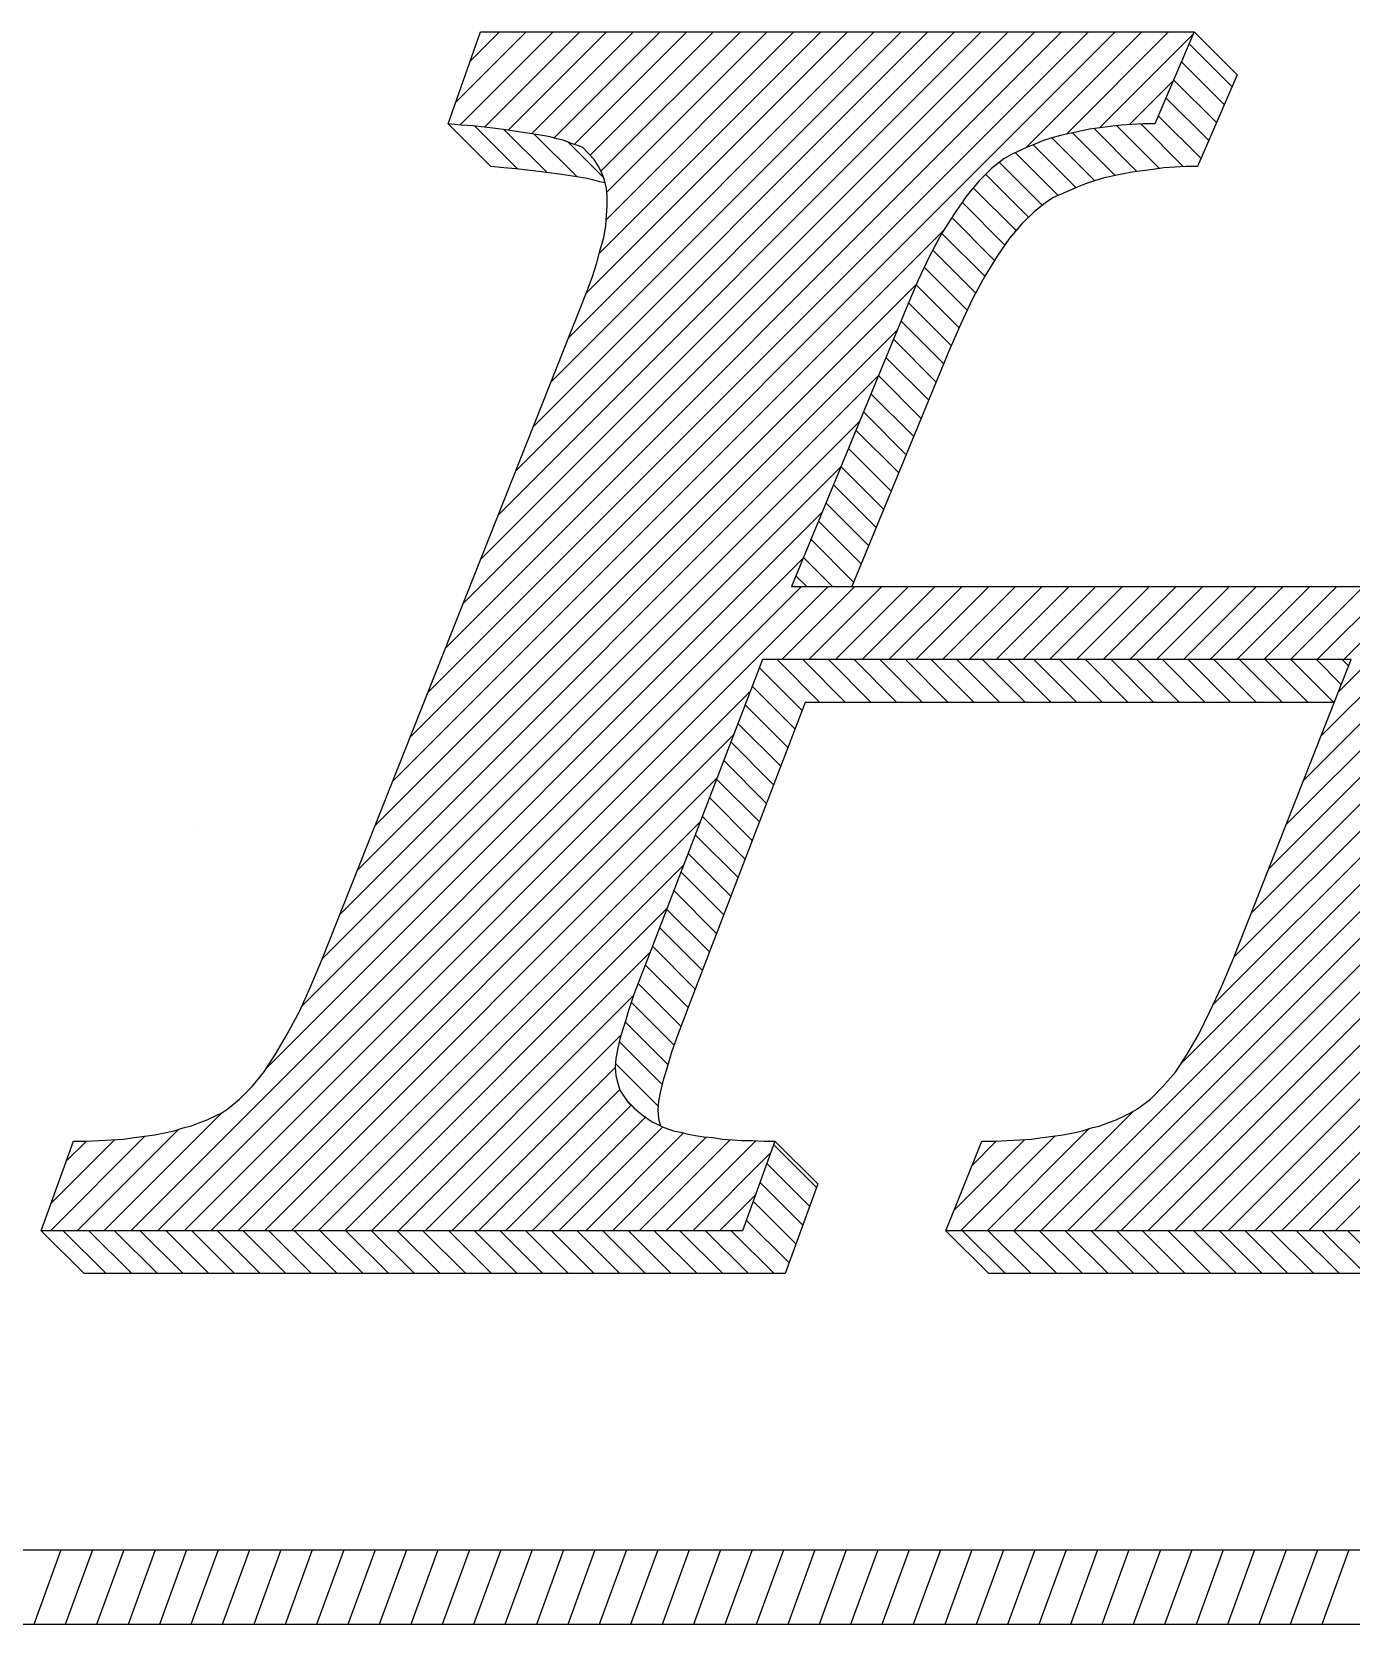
# Paper-space layout 'Cover Sheet' of a CAD drawing. Header units: inches. Extents: x 1.1 to 40.6, y 0.6 to 29.
# Drawn here: x 17.812 to 18.617, y 3.01 to 3.98 of the extents above; entities that cross this region are included whole.
import ezdxf

# ---------------------------------------------------------------- set-up
doc = ezdxf.new("R2010")
doc.units = ezdxf.units.IN
doc.header["$MEASUREMENT"] = 0
doc.layers.add('P5TILOGO', color=1, linetype='Continuous')
doc.layers.add('P6TIL', color=3, linetype='Continuous')

# ---------------------------------------------------------------- blocks, each defined once
blk = doc.blocks.new('*X3')
at = {"color": 0}
for p, q in [((-7.16781, 3.05872), (-6.93511, 3.29142)), ((-7.162, 3.07337), (-6.94395, 3.29142)), ((-7.15619, 3.08802), (-6.95279, 3.29142)), ((-7.15295, 3.26804), (-7.12957, 3.29142)), ((-7.15149, 3.26066), (-7.12073, 3.29142)), ((-7.15038, 3.10267), (-6.96163, 3.29142)), ((-7.14811, 3.28171), (-7.13841, 3.29142)), ((-7.14457, 3.11731), (-6.97047, 3.29142)), ((-7.14337, 3.25993), (-7.11189, 3.29142)), ((-7.13876, 3.13196), (-6.97931, 3.29142)), ((-7.13555, 3.25892), (-7.10305, 3.29142)), ((-7.13295, 3.14661), (-6.98815, 3.29142)), ((-7.12784, 3.25779), (-7.09421, 3.29142)), ((-7.12714, 3.16126), (-6.99698, 3.29142)), ((-7.12133, 3.17591), (-7.00582, 3.29142)), ((-7.12044, 3.25636), (-7.08537, 3.29142)), ((-7.11552, 3.19056), (-7.01466, 3.29142)), ((-7.11372, 3.25423), (-7.07653, 3.29142)), ((-7.10975, 3.20517), (-7.0235, 3.29142)), ((-7.10845, 3.25066), (-7.0677, 3.29142)), ((-7.10543, 3.21833), (-7.03234, 3.29142)), ((-7.10491, 3.24537), (-7.05886, 3.29142)), ((-7.10318, 3.22941), (-7.04118, 3.29142)), ((-7.10299, 3.23845), (-7.05002, 3.29142)), ((-6.96461, 3.25308), (-6.92627, 3.29142)), ((-6.95119, 3.25766), (-6.91744, 3.29142)), ((-6.86838, 3.08415), (-6.66111, 3.29142)), ((-6.86717, 3.05884), (-6.63459, 3.29142)), ((-6.86144, 3.07341), (-6.64343, 3.29142)), ((-6.85954, 3.08415), (-6.65227, 3.29142)), ((-6.94033, 3.25969), (-6.90932, 3.29069)), ((-6.93039, 3.26079), (-6.91595, 3.27523)), ((-7.17362, 3.04407), (-6.99151, 3.22618)), ((-6.8729, 3.04427), (-6.68948, 3.22769)), ((-7.17943, 3.02942), (-7.00073, 3.20813)), ((-6.87863, 3.02971), (-6.69929, 3.20904)), ((-7.18525, 3.01477), (-7.00711, 3.19291)), ((-6.88436, 3.01514), (-6.70584, 3.19366)), ((-7.19106, 3.00012), (-7.01332, 3.17786)), ((-6.89009, 3.00057), (-6.7116, 3.17906)), ((-7.19687, 2.98547), (-7.01953, 3.16281)), ((-6.89582, 2.986), (-6.71736, 3.16446)), ((-6.9028, 2.97018), (-6.72312, 3.14986)), ((-7.2036, 2.9699), (-7.02574, 3.14776)), ((-6.91338, 2.95076), (-6.72888, 3.13526)), ((-7.21549, 2.94917), (-7.03196, 3.1327)), ((-7.26022, 2.8956), (-7.03817, 3.11765)), ((-6.9597, 2.8956), (-6.73463, 3.12067)), ((-7.25138, 2.8956), (-7.03872, 3.10826)), ((-7.24254, 2.8956), (-7.02988, 3.10826)), ((-7.04515, 3.08415), (-7.02104, 3.10826)), ((-7.03631, 3.08415), (-7.0122, 3.10826)), ((-7.02748, 3.08415), (-7.00336, 3.10826)), ((-7.01864, 3.08415), (-6.99452, 3.10826)), ((-7.0098, 3.08415), (-6.98568, 3.10826)), ((-7.00096, 3.08415), (-6.97685, 3.10826)), ((-6.99212, 3.08415), (-6.96801, 3.10826)), ((-6.98328, 3.08415), (-6.95917, 3.10826)), ((-6.97444, 3.08415), (-6.95033, 3.10826)), ((-6.9656, 3.08415), (-6.94149, 3.10826)), ((-6.95676, 3.08415), (-6.93265, 3.10826)), ((-6.94793, 3.08415), (-6.92381, 3.10826)), ((-6.93909, 3.08415), (-6.91497, 3.10826)), ((-6.93025, 3.08415), (-6.90614, 3.10826)), ((-6.92141, 3.08415), (-6.8973, 3.10826)), ((-6.91257, 3.08415), (-6.88846, 3.10826)), ((-6.90373, 3.08415), (-6.87962, 3.10826)), ((-6.89489, 3.08415), (-6.87078, 3.10826)), ((-6.88605, 3.08415), (-6.86194, 3.10826)), ((-6.87722, 3.08415), (-6.8531, 3.10826)), ((-6.95086, 2.8956), (-6.74039, 3.10607)), ((-6.94202, 2.8956), (-6.74615, 3.09147)), ((-6.93318, 2.8956), (-6.75191, 3.07687)), ((-7.2337, 2.8956), (-7.05562, 3.07369)), ((-6.92434, 2.8956), (-6.75767, 3.06227)), ((-7.22486, 2.8956), (-7.06113, 3.05934)), ((-7.21602, 2.8956), (-7.06664, 3.04499)), ((-6.9155, 2.8956), (-6.76343, 3.04768)), ((-7.20718, 2.8956), (-7.07215, 3.03064)), ((-6.90666, 2.8956), (-6.76919, 3.03308)), ((-6.89783, 2.8956), (-6.77495, 3.01848)), ((-7.19835, 2.8956), (-7.07766, 3.01629)), ((-7.18951, 2.8956), (-7.08317, 3.00194)), ((-6.88899, 2.8956), (-6.78071, 3.00388)), ((-7.18067, 2.8956), (-7.08869, 2.98759)), ((-6.88015, 2.8956), (-6.78647, 2.98928)), ((-7.17183, 2.8956), (-7.09409, 2.97334)), ((-6.87131, 2.8956), (-6.79235, 2.97456)), ((-7.16299, 2.8956), (-7.09828, 2.96031)), ((-6.86247, 2.8956), (-6.79644, 2.96163)), ((-7.15415, 2.8956), (-7.10027, 2.94949)), ((-7.14531, 2.8956), (-7.09872, 2.94219)), ((-7.26906, 2.8956), (-7.23006, 2.9346)), ((-7.13647, 2.8956), (-7.09499, 2.93709)), ((-6.96854, 2.8956), (-6.92902, 2.93512)), ((-7.2779, 2.8956), (-7.24445, 2.92905)), ((-7.12763, 2.8956), (-7.09016, 2.93307)), ((-7.1188, 2.8956), (-7.08452, 2.92988)), ((-6.97737, 2.8956), (-6.94367, 2.92931)), ((-7.28673, 2.8956), (-7.25553, 2.92681)), ((-7.28649, 2.90468), (-7.26545, 2.92572)), ((-7.28148, 2.91853), (-7.27481, 2.9252)), ((-7.10996, 2.8956), (-7.07767, 2.92789)), ((-7.10112, 2.8956), (-7.07021, 2.92651)), ((-7.09228, 2.8956), (-7.06218, 2.9257)), ((-7.08344, 2.8956), (-7.05368, 2.92536)), ((-6.98827, 2.90239), (-6.96489, 2.92576)), ((-6.98621, 2.8956), (-6.95491, 2.9269)), ((-6.98237, 2.91712), (-6.97426, 2.92524)), ((-7.0746, 2.8956), (-7.04891, 2.9213)), ((-7.06576, 2.8956), (-7.05392, 2.90745))]:
    blk.add_line(p, q, dxfattribs=at)
blk = doc.blocks.new('*X5')
at = {"color": 0}
for p, q in [((-6.89656, 3.27334), (-6.9107, 3.28748)), ((-6.8991, 3.2674), (-6.91324, 3.28154)), ((-6.90165, 3.26146), (-6.91579, 3.2756)), ((-6.90419, 3.25552), (-6.91833, 3.26966)), ((-7.13243, 3.24617), (-7.14657, 3.26031)), ((-6.92793, 3.24532), (-6.94207, 3.25946)), ((-6.92042, 3.2463), (-6.93457, 3.26044)), ((-6.91252, 3.24688), (-6.92666, 3.26102)), ((-6.90674, 3.24958), (-6.92088, 3.26372)), ((-7.12273, 3.24496), (-7.13687, 3.2591)), ((-7.1128, 3.24351), (-7.12694, 3.25765)), ((-7.10409, 3.24329), (-7.11591, 3.25511)), ((-6.94803, 3.23996), (-6.96217, 3.2541)), ((-6.94184, 3.24226), (-6.95598, 3.2564)), ((-6.93506, 3.24396), (-6.9492, 3.2581)), ((-6.95392, 3.23737), (-6.96807, 3.25151)), ((-6.96373, 3.2302), (-6.97787, 3.24434)), ((-6.9592, 3.23416), (-6.97334, 3.2483)), ((-6.96781, 3.2258), (-6.98195, 3.23994)), ((-6.97153, 3.22103), (-6.98567, 3.23517)), ((-6.97494, 3.21596), (-6.98908, 3.2301)), ((-6.97819, 3.21072), (-6.99233, 3.22486)), ((-6.98118, 3.20523), (-6.99532, 3.21937)), ((-6.984, 3.19957), (-6.99814, 3.21371)), ((-6.98668, 3.19376), (-7.00082, 3.2079)), ((-6.98921, 3.18781), (-7.00335, 3.20195)), ((-6.99171, 3.18182), (-7.00585, 3.19596)), ((-6.99419, 3.17581), (-7.00833, 3.18995)), ((-6.99667, 3.16981), (-7.01081, 3.18394)), ((-6.99916, 3.16381), (-7.01329, 3.17794)), ((-7.00164, 3.15781), (-7.01576, 3.17193)), ((-7.00412, 3.1518), (-7.01824, 3.16593)), ((-7.0066, 3.1458), (-7.02072, 3.15992)), ((-7.00908, 3.1398), (-7.0232, 3.15391)), ((-7.01157, 3.13379), (-7.02568, 3.14791)), ((-7.01405, 3.12779), (-7.02816, 3.1419)), ((-7.01653, 3.12179), (-7.03064, 3.13589)), ((-7.01901, 3.11578), (-7.03312, 3.12989)), ((-7.02149, 3.10978), (-7.0356, 3.12388)), ((-7.02846, 3.10826), (-7.03808, 3.11788)), ((-7.03695, 3.10826), (-7.04055, 3.11187)), ((-7.03847, 3.06736), (-7.05261, 3.0815)), ((-7.03264, 3.07001), (-7.04678, 3.08415)), ((-7.02415, 3.07001), (-7.03829, 3.08415)), ((-7.01567, 3.07001), (-7.02981, 3.08415)), ((-7.00718, 3.07001), (-7.02132, 3.08415)), ((-6.99869, 3.07001), (-7.01284, 3.08415)), ((-6.99021, 3.07001), (-7.00435, 3.08415)), ((-6.98172, 3.07001), (-6.99587, 3.08415)), ((-6.97324, 3.07001), (-6.98738, 3.08415)), ((-6.96475, 3.07001), (-6.9789, 3.08415)), ((-6.95627, 3.07001), (-6.97041, 3.08415)), ((-6.94778, 3.07001), (-6.96193, 3.08415)), ((-6.9393, 3.07001), (-6.95344, 3.08415)), ((-6.93081, 3.07001), (-6.94495, 3.08415)), ((-6.92233, 3.07001), (-6.93647, 3.08415)), ((-6.91384, 3.07001), (-6.92798, 3.08415)), ((-6.90536, 3.07001), (-6.9195, 3.08415)), ((-6.89687, 3.07001), (-6.91101, 3.08415)), ((-6.88839, 3.07001), (-6.90253, 3.08415)), ((-6.8799, 3.07001), (-6.89404, 3.08415)), ((-6.87142, 3.07001), (-6.88556, 3.08415)), ((-6.86293, 3.07001), (-6.87707, 3.08415)), ((-6.86043, 3.07599), (-6.86859, 3.08415)), ((-6.85803, 3.08208), (-6.8601, 3.08415)), ((-7.04083, 3.06123), (-7.05497, 3.07537)), ((-7.04318, 3.0551), (-7.05732, 3.06924)), ((-7.04554, 3.04897), (-7.05968, 3.06311)), ((-7.04789, 3.04284), (-7.06203, 3.05698)), ((-7.05025, 3.03671), (-7.06439, 3.05085)), ((-7.0526, 3.03058), (-7.06674, 3.04472)), ((-7.05495, 3.02445), (-7.0691, 3.03859)), ((-7.05731, 3.01832), (-7.07145, 3.03246)), ((-7.05966, 3.01218), (-7.07381, 3.02633)), ((-7.06202, 3.00605), (-7.07616, 3.0202)), ((-7.06437, 2.99992), (-7.07852, 3.01407)), ((-7.06673, 2.99379), (-7.08087, 3.00794)), ((-7.06908, 2.98766), (-7.08322, 3.0018)), ((-7.07144, 2.98153), (-7.08558, 2.99567)), ((-7.07379, 2.9754), (-7.08793, 2.98954)), ((-7.07615, 2.96927), (-7.09029, 2.98341)), ((-7.07849, 2.96313), (-7.09263, 2.97727)), ((-7.08075, 2.9569), (-7.09489, 2.97104)), ((-7.08279, 2.95046), (-7.09694, 2.9646)), ((-7.08472, 2.9439), (-7.09886, 2.95804)), ((-7.08603, 2.93672), (-7.10017, 2.95087)), ((-7.09399, 2.9362), (-7.09638, 2.9386)), ((-7.03377, 2.90992), (-7.04791, 2.92406)), ((-7.03602, 2.90369), (-7.05016, 2.91783)), ((-7.03827, 2.89746), (-7.05242, 2.9116)), ((-7.04053, 2.89123), (-7.05467, 2.90537)), ((-7.04278, 2.88499), (-7.05692, 2.89914)), ((-7.26835, 2.88146), (-7.28249, 2.8956)), ((-7.25987, 2.88146), (-7.27401, 2.8956)), ((-7.25138, 2.88146), (-7.26552, 2.8956)), ((-7.2429, 2.88146), (-7.25704, 2.8956)), ((-7.23441, 2.88146), (-7.24855, 2.8956)), ((-7.22593, 2.88146), (-7.24007, 2.8956)), ((-7.21744, 2.88146), (-7.23158, 2.8956)), ((-7.20896, 2.88146), (-7.2231, 2.8956)), ((-7.20047, 2.88146), (-7.21461, 2.8956)), ((-7.19198, 2.88146), (-7.20613, 2.8956)), ((-7.1835, 2.88146), (-7.19764, 2.8956)), ((-7.17501, 2.88146), (-7.18916, 2.8956)), ((-7.16653, 2.88146), (-7.18067, 2.8956)), ((-7.15804, 2.88146), (-7.17219, 2.8956)), ((-7.14956, 2.88146), (-7.1637, 2.8956)), ((-7.14107, 2.88146), (-7.15521, 2.8956)), ((-7.13259, 2.88146), (-7.14673, 2.8956)), ((-7.1241, 2.88146), (-7.13824, 2.8956)), ((-7.11562, 2.88146), (-7.12976, 2.8956)), ((-7.10713, 2.88146), (-7.12127, 2.8956)), ((-7.09865, 2.88146), (-7.11279, 2.8956)), ((-7.09016, 2.88146), (-7.1043, 2.8956)), ((-7.08168, 2.88146), (-7.09582, 2.8956)), ((-7.07319, 2.88146), (-7.08733, 2.8956)), ((-7.06471, 2.88146), (-7.07885, 2.8956)), ((-7.05622, 2.88146), (-7.07036, 2.8956)), ((-7.04773, 2.88146), (-7.06188, 2.8956)), ((-6.97137, 2.88146), (-6.98551, 2.8956)), ((-6.96288, 2.88146), (-6.97702, 2.8956)), ((-6.9544, 2.88146), (-6.96854, 2.8956)), ((-6.94591, 2.88146), (-6.96005, 2.8956)), ((-6.93743, 2.88146), (-6.95157, 2.8956)), ((-6.92894, 2.88146), (-6.94308, 2.8956)), ((-6.92046, 2.88146), (-6.9346, 2.8956)), ((-6.91197, 2.88146), (-6.92611, 2.8956)), ((-6.90348, 2.88146), (-6.91763, 2.8956)), ((-6.895, 2.88146), (-6.90914, 2.8956)), ((-6.88651, 2.88146), (-6.90066, 2.8956)), ((-6.87803, 2.88146), (-6.89217, 2.8956)), ((-6.86954, 2.88146), (-6.88369, 2.8956)), ((-6.86106, 2.88146), (-6.8752, 2.8956)), ((-6.85257, 2.88146), (-6.86672, 2.8956)), ((-6.84409, 2.88146), (-6.85823, 2.8956))]:
    blk.add_line(p, q, dxfattribs=at)
blk = doc.blocks.new('*X2')
at = {"color": 0}
for p, q in [((-134.87357, -31.83934), (-134.86447, -31.81434)), ((-134.86293, -31.83934), (-134.85383, -31.81434)), ((-134.85228, -31.83934), (-134.84318, -31.81434)), ((-134.84164, -31.83934), (-134.83254, -31.81434)), ((-134.831, -31.83934), (-134.8219, -31.81434)), ((-134.82036, -31.83934), (-134.81126, -31.81434)), ((-134.80972, -31.83934), (-134.80062, -31.81434)), ((-134.79907, -31.83934), (-134.78998, -31.81434)), ((-134.78843, -31.83934), (-134.77933, -31.81434)), ((-134.77779, -31.83934), (-134.76869, -31.81434)), ((-134.76715, -31.83934), (-134.75805, -31.81434)), ((-134.75651, -31.83934), (-134.74741, -31.81434)), ((-134.74587, -31.83934), (-134.73677, -31.81434)), ((-134.73522, -31.83934), (-134.72612, -31.81434)), ((-134.72458, -31.83934), (-134.71548, -31.81434)), ((-134.71394, -31.83934), (-134.70484, -31.81434)), ((-134.7033, -31.83934), (-134.6942, -31.81434)), ((-134.69266, -31.83934), (-134.68356, -31.81434)), ((-134.68202, -31.83934), (-134.67292, -31.81434)), ((-134.67137, -31.83934), (-134.66227, -31.81434)), ((-134.66073, -31.83934), (-134.65163, -31.81434)), ((-134.65009, -31.83934), (-134.64099, -31.81434)), ((-134.63945, -31.83934), (-134.63035, -31.81434)), ((-134.62881, -31.83934), (-134.61971, -31.81434)), ((-134.61816, -31.83934), (-134.60907, -31.81434)), ((-134.60752, -31.83934), (-134.59842, -31.81434)), ((-134.59688, -31.83934), (-134.58778, -31.81434)), ((-134.58624, -31.83934), (-134.57714, -31.81434)), ((-134.5756, -31.83934), (-134.5665, -31.81434)), ((-134.56496, -31.83934), (-134.55586, -31.81434)), ((-134.55431, -31.83934), (-134.54521, -31.81434)), ((-134.54367, -31.83934), (-134.53457, -31.81434)), ((-134.53303, -31.83934), (-134.52393, -31.81434)), ((-134.52239, -31.83934), (-134.51329, -31.81434)), ((-134.51175, -31.83934), (-134.50265, -31.81434)), ((-134.5011, -31.83934), (-134.49201, -31.81434)), ((-134.49046, -31.83934), (-134.48136, -31.81434)), ((-134.47982, -31.83934), (-134.47072, -31.81434)), ((-134.46918, -31.83934), (-134.46008, -31.81434)), ((-134.45854, -31.83934), (-134.44944, -31.81434)), ((-134.4479, -31.83934), (-134.4388, -31.81434)), ((-134.43725, -31.83934), (-134.42815, -31.81434))]:
    blk.add_line(p, q, dxfattribs=at)

psp = doc.layouts.new('Cover Sheet')

# ---------------------------------------------------------------- linework, layer by layer
at = {"layer": 'P5TILOGO'}
psp.add_line((17.91337, 3.49524), (17.91337, 3.49524), dxfattribs=at)
at = {"layer": 'P5TILOGO', "color": 4, "linetype": 'Continuous'}
for points in [[(18.80504, 3.24953), (18.36987, 3.24953), (18.39174, 3.30419), (18.39972, 3.30419), (18.40728, 3.30461), (18.41484, 3.30503), (18.42199, 3.30545), (18.42871, 3.30629), (18.43501, 3.30713), (18.44131, 3.30797), (18.44761, 3.30923), (18.45307, 3.31049), (18.45853, 3.31217), (18.46399, 3.31343), (18.46903, 3.31553), (18.47365, 3.31721), (18.47827, 3.31931), (18.48247, 3.32141), (18.48667, 3.32393), (18.49465, 3.32981), (18.50221, 3.33737), (18.50978, 3.34619), (18.51692, 3.35711), (18.52406, 3.36929), (18.53078, 3.38316), (18.53792, 3.39828), (18.54506, 3.41508), (18.61688, 3.59769), (18.25795, 3.59769), (18.18781, 3.41508), (18.18361, 3.40416), (18.17983, 3.39408), (18.17647, 3.38442), (18.17395, 3.37602), (18.17143, 3.36803), (18.16975, 3.36089), (18.16849, 3.35459), (18.16807, 3.34913), (18.16849, 3.34409), (18.16975, 3.33947), (18.17101, 3.33527), (18.17353, 3.33149), (18.17605, 3.32771), (18.17983, 3.32435), (18.18361, 3.32099), (18.18823, 3.31763), (18.19075, 3.31595), (18.19327, 3.31469), (18.19663, 3.31301), (18.19999, 3.31175), (18.20377, 3.31049), (18.20797, 3.30965), (18.21259, 3.30839), (18.21721, 3.30755), (18.22225, 3.30671), (18.22771, 3.30629), (18.23359, 3.30545), (18.23948, 3.30503), (18.24536, 3.30461), (18.25208, 3.30461), (18.2588, 3.30419), (18.26552, 3.30419), (18.24575, 3.24953), (17.81814, 3.24953), (17.83791, 3.30419), (17.84589, 3.30419), (17.85345, 3.30461), (17.86101, 3.30503), (17.86815, 3.30545), (17.87488, 3.30629), (17.88118, 3.30713), (17.88748, 3.30797), (17.89336, 3.30923), (17.89924, 3.31049), (17.9047, 3.31217), (17.90974, 3.31343), (17.91478, 3.31553), (17.9194, 3.31721), (17.92402, 3.31931), (17.92822, 3.32141), (17.932, 3.32393), (17.93914, 3.32981), (17.9467, 3.33737), (17.95384, 3.34619), (17.96098, 3.35711), (17.96813, 3.36929), (17.97569, 3.38316), (17.98241, 3.39828), (17.98955, 3.41508), (18.1469, 3.8118), (18.15068, 3.82146), (18.15404, 3.8307), (18.15698, 3.83952), (18.15908, 3.8475), (18.16118, 3.85506), (18.16244, 3.8622), (18.16286, 3.8685), (18.16328, 3.87438), (18.16328, 3.87984), (18.16286, 3.88488), (18.1616, 3.88992), (18.15992, 3.89454), (18.15782, 3.89875), (18.1553, 3.90253), (18.15194, 3.90631), (18.14858, 3.90967), (18.14606, 3.91093), (18.14312, 3.91177), (18.14018, 3.91303), (18.1364, 3.91429), (18.13262, 3.91513), (18.12842, 3.91639), (18.1238, 3.91723), (18.11876, 3.91807), (18.1133, 3.91891), (18.10783, 3.91975), (18.10153, 3.92059), (18.09523, 3.92143), (18.08851, 3.92227), (18.08137, 3.92311), (18.07423, 3.92353), (18.06625, 3.92437), (18.08606, 3.98041), (18.52123, 3.98041), (18.49722, 3.92437), (18.49008, 3.92437), (18.48336, 3.92395), (18.47664, 3.92353), (18.46991, 3.92269), (18.46361, 3.92185), (18.45731, 3.92101), (18.45101, 3.91975), (18.44513, 3.91849), (18.43967, 3.91723), (18.43379, 3.91555), (18.42875, 3.91387), (18.42371, 3.91177), (18.41867, 3.90967), (18.41405, 3.90757), (18.40943, 3.90547), (18.40523, 3.90295), (18.39767, 3.89707), (18.39011, 3.8895), (18.38255, 3.88068), (18.37498, 3.86976), (18.36742, 3.85758), (18.35986, 3.84372), (18.35272, 3.8286), (18.34558, 3.8118), (18.27559, 3.64221)], [(18.52123, 3.98041), (18.54735, 3.9543), (18.52333, 3.89825), (18.51619, 3.89825), (18.50947, 3.89783), (18.50275, 3.89741), (18.49603, 3.89657), (18.48973, 3.89573), (18.48343, 3.89489), (18.47713, 3.89363), (18.47125, 3.89237), (18.46579, 3.89111), (18.4599, 3.88943), (18.45486, 3.88775), (18.44982, 3.88565), (18.44478, 3.88355), (18.44016, 3.88145), (18.43554, 3.87935), (18.43134, 3.87683), (18.42378, 3.87095), (18.41622, 3.86339), (18.40866, 3.85457), (18.4011, 3.84365), (18.39354, 3.83147), (18.38598, 3.81761), (18.37884, 3.80248), (18.37169, 3.78568), (18.31237, 3.64221)], [(18.16201, 3.88828), (18.15873, 3.88901), (18.15453, 3.89027), (18.14991, 3.89111), (18.14487, 3.89195), (18.13941, 3.89279), (18.13395, 3.89363), (18.12765, 3.89447), (18.12135, 3.89531), (18.11463, 3.89615), (18.10749, 3.89699), (18.10034, 3.89741), (18.09236, 3.89825), (18.06625, 3.92437)], [(18.27559, 3.64221), (18.63536, 3.64221)], [(18.60659, 3.57157), (18.28406, 3.57157), (18.21392, 3.38897), (18.20972, 3.37804), (18.20594, 3.36796), (18.20258, 3.3583), (18.20006, 3.3499), (18.19754, 3.34192), (18.19586, 3.33478), (18.1946, 3.32848), (18.19418, 3.32302), (18.1946, 3.31798), (18.19585, 3.3134)], [(18.26552, 3.30419), (18.29163, 3.27807), (18.27186, 3.22341), (17.84425, 3.22341), (17.81814, 3.24953)], [(18.82397, 3.30419), (18.85008, 3.27807), (18.83115, 3.22341), (18.39599, 3.22341), (18.36987, 3.24953)]]:
    psp.add_lwpolyline(points, dxfattribs=at)
at = {"layer": 'P6TIL'}
psp.add_lwpolyline([(16.81516, 3.0547), (16.79878, 3.0097), (24.30299, 3.0097), (24.31937, 3.0547)], close=True, dxfattribs=at)

# ---------------------------------------------------------------- block references
at = {"layer": 'P5TILOGO', "color": 9, "xscale": 1.84651919537405, "yscale": 1.84651919537405, "zscale": 1.84651919537405}
psp.add_blockref('*X3', (31.27885, -2.09726), dxfattribs=at)
at = {"layer": 'P5TILOGO', "color": 3, "xscale": 1.84651919537405, "yscale": 1.84651919537405, "zscale": 1.84651919537405}
psp.add_blockref('*X5', (31.27885, -2.09726), dxfattribs=at)
at = {"layer": 'P6TIL', "xscale": 1.799999999999997, "yscale": 1.799999999999999, "zscale": 1.799999999999999}
psp.add_blockref('*X2', (260.58624, 60.32051), dxfattribs=at)

doc.saveas('drawing.dxf')
